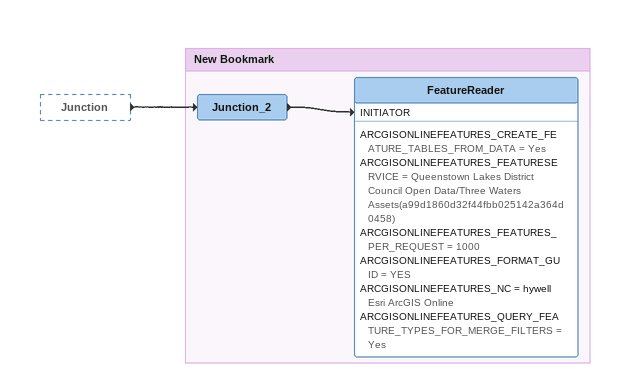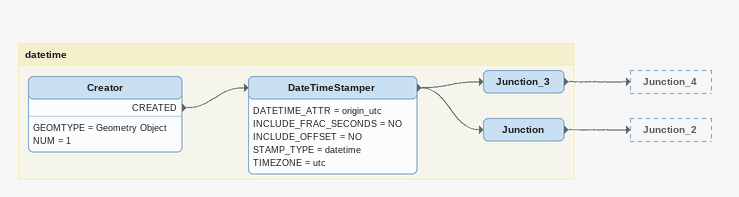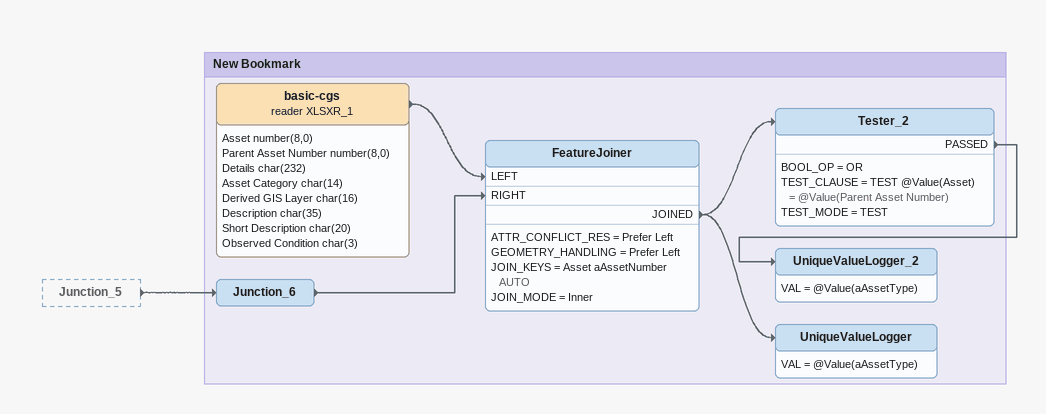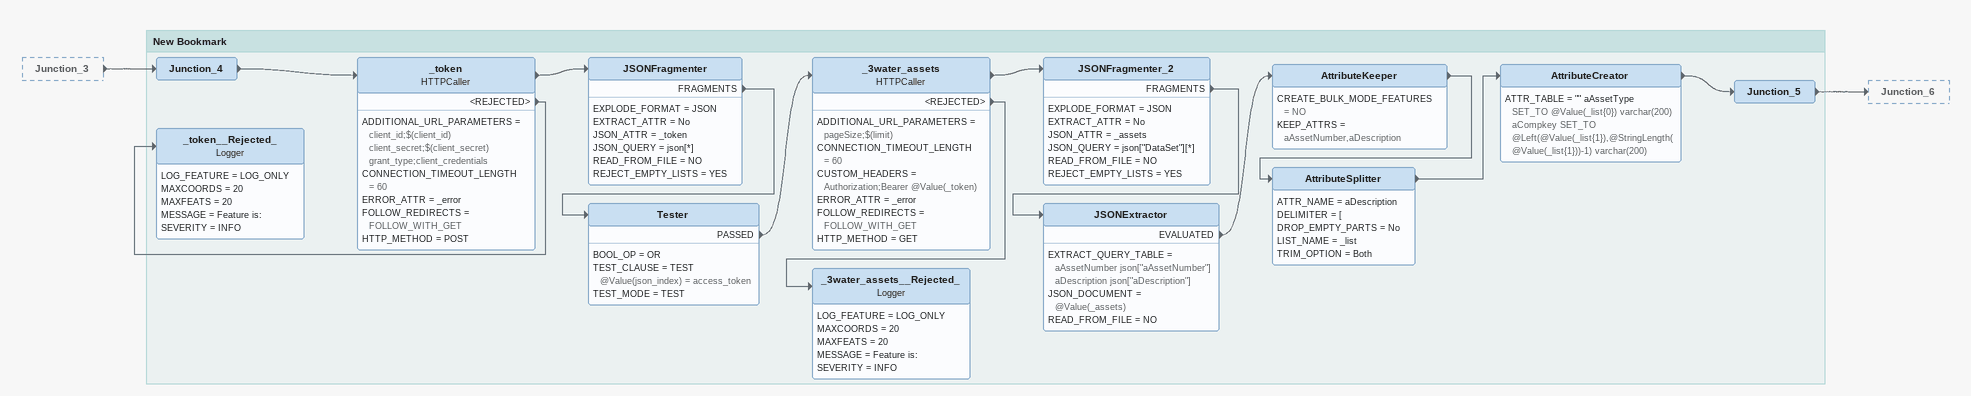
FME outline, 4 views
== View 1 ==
Junction [outside]
    -> Junction_2

Bookmark: New Bookmark
Junction_2
    -> FeatureReader [INITIATOR]
FeatureReader
    ARCGISONLINEFEATURES_CREATE_FEATURE_TABLES_FROM_DATA = Yes
    ARCGISONLINEFEATURES_FEATURESERVICE = Queenstown Lakes District Council Open Data/Three Waters Assets(a99d1860d32f44fbb025142a364d0458)
    ARCGISONLINEFEATURES_FEATURES_PER_REQUEST = 1000
    ARCGISONLINEFEATURES_FORMAT_GUID = YES
    ARCGISONLINEFEATURES_NC = hywell Esri ArcGIS Online
    ARCGISONLINEFEATURES_QUERY_FEATURE_TYPES_FOR_MERGE_FILTERS = Yes

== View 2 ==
Bookmark: datetime
Creator
    GEOMTYPE = Geometry Object
    NUM = 1
    CREATED -> DateTimeStamper
DateTimeStamper
    DATETIME_ATTR = origin_utc
    INCLUDE_FRAC_SECONDS = NO
    INCLUDE_OFFSET = NO
    STAMP_TYPE = datetime
    TIMEZONE = utc
    -> Junction
    -> Junction_3
Junction_3
    -> Junction_4
Junction
    -> Junction_2

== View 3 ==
Junction_5 [outside]
    -> Junction_6

Bookmark: New Bookmark
Junction_6
    -> FeatureJoiner [RIGHT]
basic-cgs (reader XLSXR_1)
    attributes: Asset number(8,0), Parent Asset Number number(8,0), Details char(232), Asset Category char(14), Derived GIS Layer char(16), Description char(35), Short Description char(20), Observed Condition char(3)
    -> FeatureJoiner [LEFT]
FeatureJoiner
    ATTR_CONFLICT_RES = Prefer Left
    GEOMETRY_HANDLING = Prefer Left
    JOIN_KEYS = Asset aAssetNumber AUTO
    JOIN_MODE = Inner
    JOINED -> Tester_2
    JOINED -> UniqueValueLogger
Tester_2
    BOOL_OP = OR
    TEST_CLAUSE = TEST @Value(Asset) = @Value(Parent Asset Number)
    TEST_MODE = TEST
    PASSED -> UniqueValueLogger_2
UniqueValueLogger_2
    VAL = @Value(aAssetType)
UniqueValueLogger
    VAL = @Value(aAssetType)

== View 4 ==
Junction_3 [outside]
    -> Junction_4

Bookmark: New Bookmark
Junction_4
    -> _token
_token: HTTPCaller
    ADDITIONAL_URL_PARAMETERS = client_id;$(client_id) client_secret;$(client_secret) grant_type;client_credentials
    CONNECTION_TIMEOUT_LENGTH = 60
    ERROR_ATTR = _error
    FOLLOW_REDIRECTS = FOLLOW_WITH_GET
    HTTP_METHOD = POST
    -> JSONFragmenter
    <REJECTED> -> _token__Rejected_
JSONFragmenter
    EXPLODE_FORMAT = JSON
    EXTRACT_ATTR = No
    JSON_ATTR = _token
    JSON_QUERY = json[*]
    READ_FROM_FILE = NO
    REJECT_EMPTY_LISTS = YES
    FRAGMENTS -> Tester
Tester
    BOOL_OP = OR
    TEST_CLAUSE = TEST @Value(json_index) = access_token
    TEST_MODE = TEST
    PASSED -> _3water_assets
_3water_assets: HTTPCaller
    ADDITIONAL_URL_PARAMETERS = pageSize;$(limit)
    CONNECTION_TIMEOUT_LENGTH = 60
    CUSTOM_HEADERS = Authorization;Bearer @Value(_token)
    ERROR_ATTR = _error
    FOLLOW_REDIRECTS = FOLLOW_WITH_GET
    HTTP_METHOD = GET
    -> JSONFragmenter_2
    <REJECTED> -> _3water_assets__Rejected_
JSONFragmenter_2
    EXPLODE_FORMAT = JSON
    EXTRACT_ATTR = No
    JSON_ATTR = _assets
    JSON_QUERY = json["DataSet"][*]
    READ_FROM_FILE = NO
    REJECT_EMPTY_LISTS = YES
    FRAGMENTS -> JSONExtractor
JSONExtractor
    EXTRACT_QUERY_TABLE = aAssetNumber json["aAssetNumber"]  aDescription json["aDescription"]
    JSON_DOCUMENT = @Value(_assets)
    READ_FROM_FILE = NO
    EVALUATED -> AttributeKeeper
AttributeKeeper
    CREATE_BULK_MODE_FEATURES = NO
    KEEP_ATTRS = aAssetNumber,aDescription
    -> AttributeSplitter
AttributeSplitter
    ATTR_NAME = aDescription
    DELIMITER = [
    DROP_EMPTY_PARTS = No
    LIST_NAME = _list
    TRIM_OPTION = Both
    -> AttributeCreator
AttributeCreator
    ATTR_TABLE = "" aAssetType SET_TO @Value(_list{0}) varchar(200)  aCompkey SET_TO @Left(@Value(_list{1}),@StringLength(@Value(_list{1}))-1) varchar(200)
    -> Junction_5
Junction_5
    -> Junction_6
_3water_assets__Rejected_: Logger
    LOG_FEATURE = LOG_ONLY
    MAXCOORDS = 20
    MAXFEATS = 20
    MESSAGE = Feature is:
    SEVERITY = INFO
_token__Rejected_: Logger
    LOG_FEATURE = LOG_ONLY
    MAXCOORDS = 20
    MAXFEATS = 20
    MESSAGE = Feature is:
    SEVERITY = INFO
